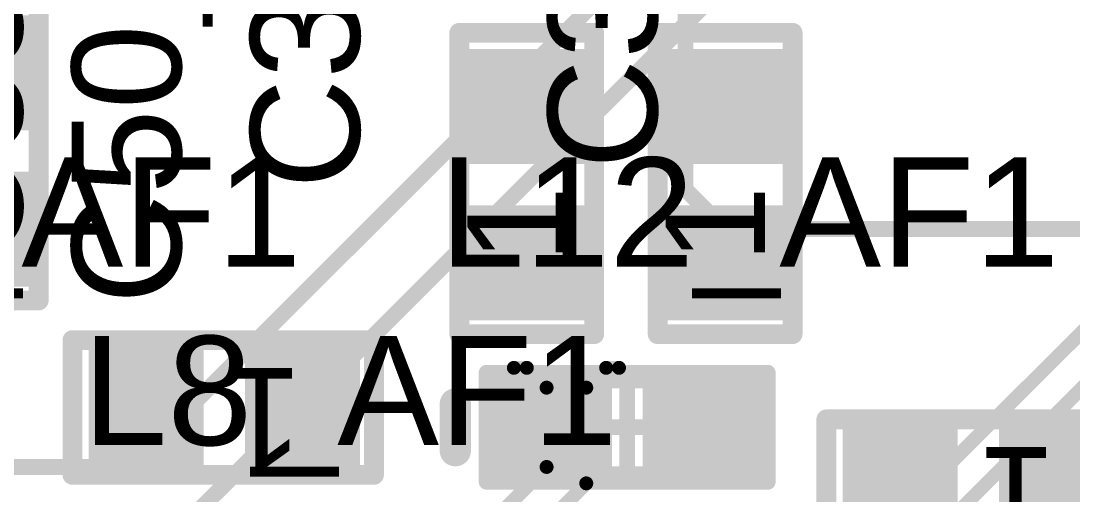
# Model space of a CAD drawing. Header units: inches. Extents: x -1.3 to 11.9, y -6.8 to 4.2.
# Drawn here: x 0.4275 to 0.6927, y 2.2029 to 2.3225 of the extents above; entities that cross this region are included whole.
import ezdxf

# ---------------------------------------------------------------- set-up
doc = ezdxf.new("R2010")
doc.units = ezdxf.units.IN
doc.header["$MEASUREMENT"] = 0
for name, color, linetype in [('07_SIG3', 216, 'Continuous'), ('14_SIG5', 136, 'Continuous'), ('ASSY_DWG_INFO', 56, 'Continuous'), ('FAB', 56, 'Continuous'), ('Mechanical 13', 56, 'Continuous'), ('POT_INFO', 56, 'Continuous'), ('TOP', 1, 'Continuous'), ('Top Overlay', 2, 'Continuous'), ('Top Paste', 8, 'Continuous'), ('Top Solder', 216, 'Continuous')]:
    doc.layers.add(name, color=color, linetype=linetype)
doc.styles.add('Arial', font='', dxfattribs={"height": 0.2})
doc.styles.get('Arial').set_extended_font_data('Arial')

# ---------------------------------------------------------------- blocks, each defined once
blk = doc.blocks.new('C0402_174')
at = {"layer": 'TOP'}
for points in [[(-0.031, -0.0125), (-0.031, 0.0125), (-0.006, 0.0125), (-0.006, -0.0125)], [(0.0084, -0.0125), (0.0084, 0.0125), (0.0334, 0.0125), (0.0334, -0.0125)]]:
    blk.add_hatch(color=1, dxfattribs=at).paths.add_polyline_path(points)
at = {"layer": 'Top Paste'}
for points in [[(-0.031, -0.0125), (-0.031, 0.0125), (-0.006, 0.0125), (-0.006, -0.0125)], [(0.0084, -0.0125), (0.0084, 0.0125), (0.0334, 0.0125), (0.0334, -0.0125)]]:
    blk.add_hatch(color=8, dxfattribs=at).paths.add_polyline_path(points)
at = {"layer": 'Top Solder'}
for points in [[(-0.033, -0.0145), (-0.033, 0.0145), (-0.004, 0.0145), (-0.004, -0.0145)], [(0.0064, -0.0145), (0.0064, 0.0145), (0.0354, 0.0145), (0.0354, -0.0145)]]:
    blk.add_hatch(color=216, dxfattribs=at).paths.add_polyline_path(points)
at = {"layer": 'ASSY_DWG_INFO'}
for points in [[(-0.0365, 0.017, 0.005, 0.005, 0), (-0.0365, -0.017, 0.005, 0.005, 0)], [(0.0395, 0.017, 0.005, 0.005, 0), (-0.0365, 0.017, 0.005, 0.005, 0)], [(0.0395, 0.017, 0.005, 0.005, 0), (0.0395, -0.017, 0.005, 0.005, 0)], [(0.0395, -0.017, 0.005, 0.005, 0), (-0.0365, -0.017, 0.005, 0.005, 0)]]:
    blk.add_lwpolyline(points, format="xyseb", dxfattribs=at)
for points in [[(-0.03775, 0.017, 0.0025, 0.0025, 1), (-0.03525, 0.017, 0.0025, 0.0025, 1)], [(-0.03775, 0.017, 0.0025, 0.0025, 1), (-0.03525, 0.017, 0.0025, 0.0025, 1)], [(0.03825, 0.017, 0.0025, 0.0025, 1), (0.04075, 0.017, 0.0025, 0.0025, 1)], [(0.03825, 0.017, 0.0025, 0.0025, 1), (0.04075, 0.017, 0.0025, 0.0025, 1)], [(-0.03775, -0.017, 0.0025, 0.0025, 1), (-0.03525, -0.017, 0.0025, 0.0025, 1)], [(-0.03775, -0.017, 0.0025, 0.0025, 1), (-0.03525, -0.017, 0.0025, 0.0025, 1)], [(0.03825, -0.017, 0.0025, 0.0025, 1), (0.04075, -0.017, 0.0025, 0.0025, 1)], [(0.03825, -0.017, 0.0025, 0.0025, 1), (0.04075, -0.017, 0.0025, 0.0025, 1)]]:
    blk.add_lwpolyline(points, format="xyseb", close=True, dxfattribs=at)
at = {"layer": 'Top Overlay'}
for points in [[(0.0365, 0.017, 0.005, 0.005, 0), (-0.0365, 0.017, 0.005, 0.005, 0)], [(-0.0365, 0.017, 0.005, 0.005, 0), (-0.0365, -0.017, 0.005, 0.005, 0)], [(0.0395, 0.017, 0.005, 0.005, 0), (0.0365, 0.017, 0.005, 0.005, 0)], [(0.0395, 0.017, 0.005, 0.005, 0), (0.0395, -0.017, 0.005, 0.005, 0)], [(0.0395, -0.017, 0.005, 0.005, 0), (-0.0365, -0.017, 0.005, 0.005, 0)]]:
    blk.add_lwpolyline(points, format="xyseb", dxfattribs=at)
for points in [[(-0.03775, 0.017, 0.0025, 0.0025, 1), (-0.03525, 0.017, 0.0025, 0.0025, 1)], [(-0.03775, 0.017, 0.0025, 0.0025, 1), (-0.03525, 0.017, 0.0025, 0.0025, 1)], [(0.03525, 0.017, 0.0025, 0.0025, 1), (0.03775, 0.017, 0.0025, 0.0025, 1)], [(0.03525, 0.017, 0.0025, 0.0025, 1), (0.03775, 0.017, 0.0025, 0.0025, 1)], [(0.03825, 0.017, 0.0025, 0.0025, 1), (0.04075, 0.017, 0.0025, 0.0025, 1)], [(0.03825, 0.017, 0.0025, 0.0025, 1), (0.04075, 0.017, 0.0025, 0.0025, 1)], [(-0.03775, -0.017, 0.0025, 0.0025, 1), (-0.03525, -0.017, 0.0025, 0.0025, 1)], [(-0.03775, -0.017, 0.0025, 0.0025, 1), (-0.03525, -0.017, 0.0025, 0.0025, 1)], [(0.03825, -0.017, 0.0025, 0.0025, 1), (0.04075, -0.017, 0.0025, 0.0025, 1)], [(0.03825, -0.017, 0.0025, 0.0025, 1), (0.04075, -0.017, 0.0025, 0.0025, 1)]]:
    blk.add_lwpolyline(points, format="xyseb", close=True, dxfattribs=at)
at = {"layer": 'FAB', "style": 'Arial'}
blk.add_text('1', height=0.025, dxfattribs=at).set_placement((-0.0185, -0.01))
blk = doc.blocks.new('C0402_205')
at = {"layer": 'TOP'}
for points in [[(-0.031, -0.0125), (-0.031, 0.0125), (-0.006, 0.0125), (-0.006, -0.0125)], [(0.0084, -0.0125), (0.0084, 0.0125), (0.0334, 0.0125), (0.0334, -0.0125)]]:
    blk.add_hatch(color=1, dxfattribs=at).paths.add_polyline_path(points)
at = {"layer": 'Top Paste'}
for points in [[(-0.031, -0.0125), (-0.031, 0.0125), (-0.006, 0.0125), (-0.006, -0.0125)], [(0.0084, -0.0125), (0.0084, 0.0125), (0.0334, 0.0125), (0.0334, -0.0125)]]:
    blk.add_hatch(color=8, dxfattribs=at).paths.add_polyline_path(points)
at = {"layer": 'Top Solder'}
for points in [[(-0.033, -0.0145), (-0.033, 0.0145), (-0.004, 0.0145), (-0.004, -0.0145)], [(0.0064, -0.0145), (0.0064, 0.0145), (0.0354, 0.0145), (0.0354, -0.0145)]]:
    blk.add_hatch(color=216, dxfattribs=at).paths.add_polyline_path(points)
at = {"layer": 'ASSY_DWG_INFO'}
for points in [[(-0.0365, 0.017, 0.005, 0.005, 0), (-0.0365, -0.017, 0.005, 0.005, 0)], [(0.0395, 0.017, 0.005, 0.005, 0), (-0.0365, 0.017, 0.005, 0.005, 0)], [(0.0395, 0.017, 0.005, 0.005, 0), (0.0395, -0.017, 0.005, 0.005, 0)], [(0.0395, -0.017, 0.005, 0.005, 0), (-0.0365, -0.017, 0.005, 0.005, 0)]]:
    blk.add_lwpolyline(points, format="xyseb", dxfattribs=at)
for points in [[(-0.03775, 0.017, 0.0025, 0.0025, 1), (-0.03525, 0.017, 0.0025, 0.0025, 1)], [(-0.03775, 0.017, 0.0025, 0.0025, 1), (-0.03525, 0.017, 0.0025, 0.0025, 1)], [(0.03825, 0.017, 0.0025, 0.0025, 1), (0.04075, 0.017, 0.0025, 0.0025, 1)], [(0.03825, 0.017, 0.0025, 0.0025, 1), (0.04075, 0.017, 0.0025, 0.0025, 1)], [(-0.03775, -0.017, 0.0025, 0.0025, 1), (-0.03525, -0.017, 0.0025, 0.0025, 1)], [(-0.03775, -0.017, 0.0025, 0.0025, 1), (-0.03525, -0.017, 0.0025, 0.0025, 1)], [(0.03825, -0.017, 0.0025, 0.0025, 1), (0.04075, -0.017, 0.0025, 0.0025, 1)], [(0.03825, -0.017, 0.0025, 0.0025, 1), (0.04075, -0.017, 0.0025, 0.0025, 1)]]:
    blk.add_lwpolyline(points, format="xyseb", close=True, dxfattribs=at)
at = {"layer": 'Top Overlay'}
for points in [[(0.0365, 0.017, 0.005, 0.005, 0), (-0.0365, 0.017, 0.005, 0.005, 0)], [(-0.0365, 0.017, 0.005, 0.005, 0), (-0.0365, -0.017, 0.005, 0.005, 0)], [(0.0395, 0.017, 0.005, 0.005, 0), (0.0365, 0.017, 0.005, 0.005, 0)], [(0.0395, 0.017, 0.005, 0.005, 0), (0.0395, -0.017, 0.005, 0.005, 0)], [(0.0395, -0.017, 0.005, 0.005, 0), (-0.0365, -0.017, 0.005, 0.005, 0)]]:
    blk.add_lwpolyline(points, format="xyseb", dxfattribs=at)
for points in [[(-0.03775, 0.017, 0.0025, 0.0025, 1), (-0.03525, 0.017, 0.0025, 0.0025, 1)], [(-0.03775, 0.017, 0.0025, 0.0025, 1), (-0.03525, 0.017, 0.0025, 0.0025, 1)], [(0.03525, 0.017, 0.0025, 0.0025, 1), (0.03775, 0.017, 0.0025, 0.0025, 1)], [(0.03525, 0.017, 0.0025, 0.0025, 1), (0.03775, 0.017, 0.0025, 0.0025, 1)], [(0.03825, 0.017, 0.0025, 0.0025, 1), (0.04075, 0.017, 0.0025, 0.0025, 1)], [(0.03825, 0.017, 0.0025, 0.0025, 1), (0.04075, 0.017, 0.0025, 0.0025, 1)], [(-0.03775, -0.017, 0.0025, 0.0025, 1), (-0.03525, -0.017, 0.0025, 0.0025, 1)], [(-0.03775, -0.017, 0.0025, 0.0025, 1), (-0.03525, -0.017, 0.0025, 0.0025, 1)], [(0.03825, -0.017, 0.0025, 0.0025, 1), (0.04075, -0.017, 0.0025, 0.0025, 1)], [(0.03825, -0.017, 0.0025, 0.0025, 1), (0.04075, -0.017, 0.0025, 0.0025, 1)]]:
    blk.add_lwpolyline(points, format="xyseb", close=True, dxfattribs=at)
at = {"layer": 'FAB', "style": 'Arial'}
blk.add_text('1', height=0.025, dxfattribs=at).set_placement((-0.0185, -0.01))
blk = doc.blocks.new('C0402_221')
at = {"layer": 'TOP'}
for points in [[(-0.031, -0.0125), (-0.031, 0.0125), (-0.006, 0.0125), (-0.006, -0.0125)], [(0.0084, -0.0125), (0.0084, 0.0125), (0.0334, 0.0125), (0.0334, -0.0125)]]:
    blk.add_hatch(color=1, dxfattribs=at).paths.add_polyline_path(points)
at = {"layer": 'Top Paste'}
for points in [[(-0.031, -0.0125), (-0.031, 0.0125), (-0.006, 0.0125), (-0.006, -0.0125)], [(0.0084, -0.0125), (0.0084, 0.0125), (0.0334, 0.0125), (0.0334, -0.0125)]]:
    blk.add_hatch(color=8, dxfattribs=at).paths.add_polyline_path(points)
at = {"layer": 'Top Solder'}
for points in [[(-0.033, -0.0145), (-0.033, 0.0145), (-0.004, 0.0145), (-0.004, -0.0145)], [(0.0064, -0.0145), (0.0064, 0.0145), (0.0354, 0.0145), (0.0354, -0.0145)]]:
    blk.add_hatch(color=216, dxfattribs=at).paths.add_polyline_path(points)
at = {"layer": 'ASSY_DWG_INFO'}
for points in [[(-0.0365, 0.017, 0.005, 0.005, 0), (-0.0365, -0.017, 0.005, 0.005, 0)], [(-0.0365, 0.017, 0.005, 0.005, 0), (0.0395, 0.017, 0.005, 0.005, 0)], [(0.0395, 0.017, 0.005, 0.005, 0), (0.0395, -0.017, 0.005, 0.005, 0)], [(-0.0365, -0.017, 0.005, 0.005, 0), (0.0395, -0.017, 0.005, 0.005, 0)]]:
    blk.add_lwpolyline(points, format="xyseb", dxfattribs=at)
for points in [[(-0.03775, 0.017, 0.0025, 0.0025, 1), (-0.03525, 0.017, 0.0025, 0.0025, 1)], [(-0.03775, 0.017, 0.0025, 0.0025, 1), (-0.03525, 0.017, 0.0025, 0.0025, 1)], [(0.03825, 0.017, 0.0025, 0.0025, 1), (0.04075, 0.017, 0.0025, 0.0025, 1)], [(0.03825, 0.017, 0.0025, 0.0025, 1), (0.04075, 0.017, 0.0025, 0.0025, 1)], [(-0.03775, -0.017, 0.0025, 0.0025, 1), (-0.03525, -0.017, 0.0025, 0.0025, 1)], [(-0.03775, -0.017, 0.0025, 0.0025, 1), (-0.03525, -0.017, 0.0025, 0.0025, 1)], [(0.03825, -0.017, 0.0025, 0.0025, 1), (0.04075, -0.017, 0.0025, 0.0025, 1)], [(0.03825, -0.017, 0.0025, 0.0025, 1), (0.04075, -0.017, 0.0025, 0.0025, 1)]]:
    blk.add_lwpolyline(points, format="xyseb", close=True, dxfattribs=at)
at = {"layer": 'Top Overlay'}
for points in [[(-0.0365, 0.017, 0.005, 0.005, 0), (0.0365, 0.017, 0.005, 0.005, 0)], [(-0.0365, 0.017, 0.005, 0.005, 0), (-0.0365, -0.017, 0.005, 0.005, 0)], [(0.0365, 0.017, 0.005, 0.005, 0), (0.0395, 0.017, 0.005, 0.005, 0)], [(0.0395, 0.017, 0.005, 0.005, 0), (0.0395, -0.017, 0.005, 0.005, 0)], [(-0.0365, -0.017, 0.005, 0.005, 0), (0.0395, -0.017, 0.005, 0.005, 0)]]:
    blk.add_lwpolyline(points, format="xyseb", dxfattribs=at)
for points in [[(-0.03775, 0.017, 0.0025, 0.0025, 1), (-0.03525, 0.017, 0.0025, 0.0025, 1)], [(-0.03775, 0.017, 0.0025, 0.0025, 1), (-0.03525, 0.017, 0.0025, 0.0025, 1)], [(0.03525, 0.017, 0.0025, 0.0025, 1), (0.03775, 0.017, 0.0025, 0.0025, 1)], [(0.03525, 0.017, 0.0025, 0.0025, 1), (0.03775, 0.017, 0.0025, 0.0025, 1)], [(0.03825, 0.017, 0.0025, 0.0025, 1), (0.04075, 0.017, 0.0025, 0.0025, 1)], [(0.03825, 0.017, 0.0025, 0.0025, 1), (0.04075, 0.017, 0.0025, 0.0025, 1)], [(-0.03775, -0.017, 0.0025, 0.0025, 1), (-0.03525, -0.017, 0.0025, 0.0025, 1)], [(-0.03775, -0.017, 0.0025, 0.0025, 1), (-0.03525, -0.017, 0.0025, 0.0025, 1)], [(0.03825, -0.017, 0.0025, 0.0025, 1), (0.04075, -0.017, 0.0025, 0.0025, 1)], [(0.03825, -0.017, 0.0025, 0.0025, 1), (0.04075, -0.017, 0.0025, 0.0025, 1)]]:
    blk.add_lwpolyline(points, format="xyseb", close=True, dxfattribs=at)
at = {"layer": 'FAB', "style": 'Arial'}
blk.add_text('1', height=0.025, dxfattribs=at).set_placement((-0.0185, -0.01))
blk = doc.blocks.new('C0402_225')
at = {"layer": 'TOP'}
for points in [[(-0.031, -0.0125), (-0.031, 0.0125), (-0.006, 0.0125), (-0.006, -0.0125)], [(0.0084, -0.0125), (0.0084, 0.0125), (0.0334, 0.0125), (0.0334, -0.0125)]]:
    blk.add_hatch(color=1, dxfattribs=at).paths.add_polyline_path(points)
at = {"layer": 'Top Paste'}
for points in [[(-0.031, -0.0125), (-0.031, 0.0125), (-0.006, 0.0125), (-0.006, -0.0125)], [(0.0084, -0.0125), (0.0084, 0.0125), (0.0334, 0.0125), (0.0334, -0.0125)]]:
    blk.add_hatch(color=8, dxfattribs=at).paths.add_polyline_path(points)
at = {"layer": 'Top Solder'}
for points in [[(-0.033, -0.0145), (-0.033, 0.0145), (-0.004, 0.0145), (-0.004, -0.0145)], [(0.0064, -0.0145), (0.0064, 0.0145), (0.0354, 0.0145), (0.0354, -0.0145)]]:
    blk.add_hatch(color=216, dxfattribs=at).paths.add_polyline_path(points)
at = {"layer": 'ASSY_DWG_INFO'}
for points in [[(-0.0365, 0.017, 0.005, 0.005, 0), (-0.0365, -0.017, 0.005, 0.005, 0)], [(-0.0365, 0.017, 0.005, 0.005, 0), (0.0395, 0.017, 0.005, 0.005, 0)], [(0.0395, 0.017, 0.005, 0.005, 0), (0.0395, -0.017, 0.005, 0.005, 0)], [(-0.0365, -0.017, 0.005, 0.005, 0), (0.0395, -0.017, 0.005, 0.005, 0)]]:
    blk.add_lwpolyline(points, format="xyseb", dxfattribs=at)
for points in [[(-0.03775, 0.017, 0.0025, 0.0025, 1), (-0.03525, 0.017, 0.0025, 0.0025, 1)], [(-0.03775, 0.017, 0.0025, 0.0025, 1), (-0.03525, 0.017, 0.0025, 0.0025, 1)], [(0.03825, 0.017, 0.0025, 0.0025, 1), (0.04075, 0.017, 0.0025, 0.0025, 1)], [(0.03825, 0.017, 0.0025, 0.0025, 1), (0.04075, 0.017, 0.0025, 0.0025, 1)], [(-0.03775, -0.017, 0.0025, 0.0025, 1), (-0.03525, -0.017, 0.0025, 0.0025, 1)], [(-0.03775, -0.017, 0.0025, 0.0025, 1), (-0.03525, -0.017, 0.0025, 0.0025, 1)], [(0.03825, -0.017, 0.0025, 0.0025, 1), (0.04075, -0.017, 0.0025, 0.0025, 1)], [(0.03825, -0.017, 0.0025, 0.0025, 1), (0.04075, -0.017, 0.0025, 0.0025, 1)]]:
    blk.add_lwpolyline(points, format="xyseb", close=True, dxfattribs=at)
at = {"layer": 'Top Overlay'}
for points in [[(-0.0365, 0.017, 0.005, 0.005, 0), (0.0365, 0.017, 0.005, 0.005, 0)], [(-0.0365, 0.017, 0.005, 0.005, 0), (-0.0365, -0.017, 0.005, 0.005, 0)], [(0.0365, 0.017, 0.005, 0.005, 0), (0.0395, 0.017, 0.005, 0.005, 0)], [(0.0395, 0.017, 0.005, 0.005, 0), (0.0395, -0.017, 0.005, 0.005, 0)], [(-0.0365, -0.017, 0.005, 0.005, 0), (0.0395, -0.017, 0.005, 0.005, 0)]]:
    blk.add_lwpolyline(points, format="xyseb", dxfattribs=at)
for points in [[(-0.03775, 0.017, 0.0025, 0.0025, 1), (-0.03525, 0.017, 0.0025, 0.0025, 1)], [(-0.03775, 0.017, 0.0025, 0.0025, 1), (-0.03525, 0.017, 0.0025, 0.0025, 1)], [(0.03525, 0.017, 0.0025, 0.0025, 1), (0.03775, 0.017, 0.0025, 0.0025, 1)], [(0.03525, 0.017, 0.0025, 0.0025, 1), (0.03775, 0.017, 0.0025, 0.0025, 1)], [(0.03825, 0.017, 0.0025, 0.0025, 1), (0.04075, 0.017, 0.0025, 0.0025, 1)], [(0.03825, 0.017, 0.0025, 0.0025, 1), (0.04075, 0.017, 0.0025, 0.0025, 1)], [(-0.03775, -0.017, 0.0025, 0.0025, 1), (-0.03525, -0.017, 0.0025, 0.0025, 1)], [(-0.03775, -0.017, 0.0025, 0.0025, 1), (-0.03525, -0.017, 0.0025, 0.0025, 1)], [(0.03825, -0.017, 0.0025, 0.0025, 1), (0.04075, -0.017, 0.0025, 0.0025, 1)], [(0.03825, -0.017, 0.0025, 0.0025, 1), (0.04075, -0.017, 0.0025, 0.0025, 1)]]:
    blk.add_lwpolyline(points, format="xyseb", close=True, dxfattribs=at)
at = {"layer": 'FAB', "style": 'Arial'}
blk.add_text('1', height=0.025, dxfattribs=at).set_placement((-0.0185, -0.01))
blk = doc.blocks.new('C0402_227')
at = {"layer": 'TOP'}
for points in [[(-0.031, -0.0125), (-0.031, 0.0125), (-0.006, 0.0125), (-0.006, -0.0125)], [(0.0084, -0.0125), (0.0084, 0.0125), (0.0334, 0.0125), (0.0334, -0.0125)]]:
    blk.add_hatch(color=1, dxfattribs=at).paths.add_polyline_path(points)
at = {"layer": 'Top Paste'}
for points in [[(-0.031, -0.0125), (-0.031, 0.0125), (-0.006, 0.0125), (-0.006, -0.0125)], [(0.0084, -0.0125), (0.0084, 0.0125), (0.0334, 0.0125), (0.0334, -0.0125)]]:
    blk.add_hatch(color=8, dxfattribs=at).paths.add_polyline_path(points)
at = {"layer": 'Top Solder'}
for points in [[(-0.033, -0.0145), (-0.033, 0.0145), (-0.004, 0.0145), (-0.004, -0.0145)], [(0.0064, -0.0145), (0.0064, 0.0145), (0.0354, 0.0145), (0.0354, -0.0145)]]:
    blk.add_hatch(color=216, dxfattribs=at).paths.add_polyline_path(points)
at = {"layer": 'ASSY_DWG_INFO'}
for points in [[(-0.0365, 0.017, 0.005, 0.005, 0), (-0.0365, -0.017, 0.005, 0.005, 0)], [(-0.0365, 0.017, 0.005, 0.005, 0), (0.0395, 0.017, 0.005, 0.005, 0)], [(0.0395, 0.017, 0.005, 0.005, 0), (0.0395, -0.017, 0.005, 0.005, 0)], [(-0.0365, -0.017, 0.005, 0.005, 0), (0.0395, -0.017, 0.005, 0.005, 0)]]:
    blk.add_lwpolyline(points, format="xyseb", dxfattribs=at)
for points in [[(-0.03775, 0.017, 0.0025, 0.0025, 1), (-0.03525, 0.017, 0.0025, 0.0025, 1)], [(-0.03775, 0.017, 0.0025, 0.0025, 1), (-0.03525, 0.017, 0.0025, 0.0025, 1)], [(0.03825, 0.017, 0.0025, 0.0025, 1), (0.04075, 0.017, 0.0025, 0.0025, 1)], [(0.03825, 0.017, 0.0025, 0.0025, 1), (0.04075, 0.017, 0.0025, 0.0025, 1)], [(-0.03775, -0.017, 0.0025, 0.0025, 1), (-0.03525, -0.017, 0.0025, 0.0025, 1)], [(-0.03775, -0.017, 0.0025, 0.0025, 1), (-0.03525, -0.017, 0.0025, 0.0025, 1)], [(0.03825, -0.017, 0.0025, 0.0025, 1), (0.04075, -0.017, 0.0025, 0.0025, 1)], [(0.03825, -0.017, 0.0025, 0.0025, 1), (0.04075, -0.017, 0.0025, 0.0025, 1)]]:
    blk.add_lwpolyline(points, format="xyseb", close=True, dxfattribs=at)
at = {"layer": 'Top Overlay'}
for points in [[(-0.0365, 0.017, 0.005, 0.005, 0), (0.0365, 0.017, 0.005, 0.005, 0)], [(-0.0365, 0.017, 0.005, 0.005, 0), (-0.0365, -0.017, 0.005, 0.005, 0)], [(0.0365, 0.017, 0.005, 0.005, 0), (0.0395, 0.017, 0.005, 0.005, 0)], [(0.0395, 0.017, 0.005, 0.005, 0), (0.0395, -0.017, 0.005, 0.005, 0)], [(-0.0365, -0.017, 0.005, 0.005, 0), (0.0395, -0.017, 0.005, 0.005, 0)]]:
    blk.add_lwpolyline(points, format="xyseb", dxfattribs=at)
for points in [[(-0.03775, 0.017, 0.0025, 0.0025, 1), (-0.03525, 0.017, 0.0025, 0.0025, 1)], [(-0.03775, 0.017, 0.0025, 0.0025, 1), (-0.03525, 0.017, 0.0025, 0.0025, 1)], [(0.03525, 0.017, 0.0025, 0.0025, 1), (0.03775, 0.017, 0.0025, 0.0025, 1)], [(0.03525, 0.017, 0.0025, 0.0025, 1), (0.03775, 0.017, 0.0025, 0.0025, 1)], [(0.03825, 0.017, 0.0025, 0.0025, 1), (0.04075, 0.017, 0.0025, 0.0025, 1)], [(0.03825, 0.017, 0.0025, 0.0025, 1), (0.04075, 0.017, 0.0025, 0.0025, 1)], [(-0.03775, -0.017, 0.0025, 0.0025, 1), (-0.03525, -0.017, 0.0025, 0.0025, 1)], [(-0.03775, -0.017, 0.0025, 0.0025, 1), (-0.03525, -0.017, 0.0025, 0.0025, 1)], [(0.03825, -0.017, 0.0025, 0.0025, 1), (0.04075, -0.017, 0.0025, 0.0025, 1)], [(0.03825, -0.017, 0.0025, 0.0025, 1), (0.04075, -0.017, 0.0025, 0.0025, 1)]]:
    blk.add_lwpolyline(points, format="xyseb", close=True, dxfattribs=at)
at = {"layer": 'FAB', "style": 'Arial'}
blk.add_text('1', height=0.025, dxfattribs=at).set_placement((-0.0185, -0.01))
blk = doc.blocks.new('0402_A_363')
at = {"layer": 'TOP'}
for points in [[(-0.0315, -0.00984), (-0.0315, 0.00984), (-0.00787, 0.00984), (-0.00787, -0.00984)], [(0.00787, -0.00984), (0.00787, 0.00984), (0.0315, 0.00984), (0.0315, -0.00984)]]:
    blk.add_hatch(color=1, dxfattribs=at).paths.add_polyline_path(points)
at = {"layer": 'Top Paste'}
for points in [[(-0.0315, -0.00984), (-0.0315, 0.00984), (-0.00787, 0.00984), (-0.00787, -0.00984)], [(0.00787, -0.00984), (0.00787, 0.00984), (0.0315, 0.00984), (0.0315, -0.00984)]]:
    blk.add_hatch(color=8, dxfattribs=at).paths.add_polyline_path(points)
at = {"layer": 'Top Solder'}
for points in [[(-0.0355, -0.01384), (-0.0355, 0.01384), (-0.00387, 0.01384), (-0.00387, -0.01384)], [(0.00387, -0.01384), (0.00387, 0.01384), (0.0355, 0.01384), (0.0355, -0.01384)]]:
    blk.add_hatch(color=216, dxfattribs=at).paths.add_polyline_path(points)
at = {"layer": 'Mechanical 13'}
for points in [[(-0.02165, 0.01181, 0.00394, 0.00394, 0), (0.02165, 0.01181, 0.00394, 0.00394, 0)], [(-0.02165, -0.01181, 0.00394, 0.00394, 0), (-0.02165, 0.01181, 0.00394, 0.00394, 0)], [(0.02165, -0.01181, 0.00394, 0.00394, 0), (0.02165, 0.01181, 0.00394, 0.00394, 0)], [(-0.02165, -0.01181, 0.00394, 0.00394, 0), (0.02165, -0.01181, 0.00394, 0.00394, 0)]]:
    blk.add_lwpolyline(points, format="xyseb", dxfattribs=at)
for points in [[(-0.02264, 0.01181, 0.00197, 0.00197, 1), (-0.02067, 0.01181, 0.00197, 0.00197, 1)], [(-0.02264, 0.01181, 0.00197, 0.00197, 1), (-0.02067, 0.01181, 0.00197, 0.00197, 1)], [(0.02067, 0.01181, 0.00197, 0.00197, 1), (0.02264, 0.01181, 0.00197, 0.00197, 1)], [(0.02067, 0.01181, 0.00197, 0.00197, 1), (0.02264, 0.01181, 0.00197, 0.00197, 1)], [(-0.02264, -0.01181, 0.00197, 0.00197, 1), (-0.02067, -0.01181, 0.00197, 0.00197, 1)], [(-0.02264, -0.01181, 0.00197, 0.00197, 1), (-0.02067, -0.01181, 0.00197, 0.00197, 1)], [(0.02067, -0.01181, 0.00197, 0.00197, 1), (0.02264, -0.01181, 0.00197, 0.00197, 1)], [(0.02067, -0.01181, 0.00197, 0.00197, 1), (0.02264, -0.01181, 0.00197, 0.00197, 1)]]:
    blk.add_lwpolyline(points, format="xyseb", close=True, dxfattribs=at)
at = {"layer": 'POT_INFO'}
for points in [[(-0.03543, 0.01378, 0.00394, 0.00394, 0), (0.03543, 0.01378, 0.00394, 0.00394, 0)], [(-0.03543, -0.01378, 0.00394, 0.00394, 0), (-0.03543, 0.01378, 0.00394, 0.00394, 0)], [(0, -0.01181, 0.00394, 0.00394, 0), (0, 0.01181, 0.00394, 0.00394, 0)], [(0.03543, -0.01378, 0.00394, 0.00394, 0), (0.03543, 0.01378, 0.00394, 0.00394, 0)], [(-0.01181, 0, 0.00394, 0.00394, 0), (0.01181, 0, 0.00394, 0.00394, 0)], [(-0.03543, -0.01378, 0.00394, 0.00394, 0), (0.03543, -0.01378, 0.00394, 0.00394, 0)]]:
    blk.add_lwpolyline(points, format="xyseb", dxfattribs=at)
for points in [[(-0.03642, 0.01378, 0.00197, 0.00197, 1), (-0.03445, 0.01378, 0.00197, 0.00197, 1)], [(-0.03642, 0.01378, 0.00197, 0.00197, 1), (-0.03445, 0.01378, 0.00197, 0.00197, 1)], [(-0.00098, 0.01181, 0.00197, 0.00197, 1), (0.00098, 0.01181, 0.00197, 0.00197, 1)], [(0.03445, 0.01378, 0.00197, 0.00197, 1), (0.03642, 0.01378, 0.00197, 0.00197, 1)], [(0.03445, 0.01378, 0.00197, 0.00197, 1), (0.03642, 0.01378, 0.00197, 0.00197, 1)], [(-0.0128, 0, 0.00197, 0.00197, 1), (-0.01083, 0, 0.00197, 0.00197, 1)], [(0.01083, 0, 0.00197, 0.00197, 1), (0.0128, 0, 0.00197, 0.00197, 1)], [(-0.00098, -0.01181, 0.00197, 0.00197, 1), (0.00098, -0.01181, 0.00197, 0.00197, 1)], [(-0.03642, -0.01378, 0.00197, 0.00197, 1), (-0.03445, -0.01378, 0.00197, 0.00197, 1)], [(-0.03642, -0.01378, 0.00197, 0.00197, 1), (-0.03445, -0.01378, 0.00197, 0.00197, 1)], [(0.03445, -0.01378, 0.00197, 0.00197, 1), (0.03642, -0.01378, 0.00197, 0.00197, 1)], [(0.03445, -0.01378, 0.00197, 0.00197, 1), (0.03642, -0.01378, 0.00197, 0.00197, 1)]]:
    blk.add_lwpolyline(points, format="xyseb", close=True, dxfattribs=at)
at = {"layer": 'Top Overlay'}
blk.add_lwpolyline([(-0.04331, -0.00591, 0.00787, 0.00787, 0), (-0.04331, 0.00591, 0.00787, 0.00787, 0)], format="xyseb", dxfattribs=at)
for points in [[(-0.04528, 0.00591, 0.00394, 0.00394, 1), (-0.04134, 0.00591, 0.00394, 0.00394, 1)], [(-0.04528, -0.00591, 0.00394, 0.00394, 1), (-0.04134, -0.00591, 0.00394, 0.00394, 1)]]:
    blk.add_lwpolyline(points, format="xyseb", close=True, dxfattribs=at)

msp = doc.modelspace()

# ---------------------------------------------------------------- linework, layer by layer
at = {"layer": '07_SIG3'}
for points in [[(0.595, 2.28, 0.004, 0.004, 0), (0.595, 2.36, 0.004, 0.004, 0)], [(0.31186, 1.861, 0.0035, 0.0035, 0), (0.70586, 2.255, 0.0035, 0.0035, 0)], [(0.316, 1.851, 0.0035, 0.0035, 0), (0.71, 2.245, 0.0035, 0.0035, 0)], [(0.55175, 2.235, 0.0035, 0.0035, 0), (0.555, 2.235, 0.0035, 0.0035, 0)], [(0.555, 2.235, 0.0035, 0.0035, 0), (0.56, 2.23, 0.0035, 0.0035, 0)], [(0.57, 2.23, 0.0035, 0.0035, 0), (0.575, 2.235, 0.0035, 0.0035, 0)], [(0.575, 2.235, 0.0035, 0.0035, 0), (0.57825, 2.235, 0.0035, 0.0035, 0)], [(0.56, 2.21, 0.0035, 0.0035, 0), (0.56, 2.23, 0.0035, 0.0035, 0)], [(0.57, 2.20586, 0.0035, 0.0035, 0), (0.57, 2.23, 0.0035, 0.0035, 0)], [(0.55, 2.2, 0.0035, 0.0035, 0), (0.56, 2.21, 0.0035, 0.0035, 0)], [(0.55414, 2.19, 0.0035, 0.0035, 0), (0.57, 2.20586, 0.0035, 0.0035, 0)]]:
    msp.add_lwpolyline(points, format="xyseb", dxfattribs=at)
for points in [[(0.594, 2.28, 0.002, 0.002, 1), (0.596, 2.28, 0.002, 0.002, 1)], [(0.55088, 2.235, 0.00175, 0.00175, 1), (0.55263, 2.235, 0.00175, 0.00175, 1)], [(0.55412, 2.235, 0.00175, 0.00175, 1), (0.55588, 2.235, 0.00175, 0.00175, 1)], [(0.55412, 2.235, 0.00175, 0.00175, 1), (0.55588, 2.235, 0.00175, 0.00175, 1)], [(0.57412, 2.235, 0.00175, 0.00175, 1), (0.57588, 2.235, 0.00175, 0.00175, 1)], [(0.57412, 2.235, 0.00175, 0.00175, 1), (0.57588, 2.235, 0.00175, 0.00175, 1)], [(0.57737, 2.235, 0.00175, 0.00175, 1), (0.57913, 2.235, 0.00175, 0.00175, 1)], [(0.55912, 2.23, 0.00175, 0.00175, 1), (0.56088, 2.23, 0.00175, 0.00175, 1)], [(0.55912, 2.23, 0.00175, 0.00175, 1), (0.56088, 2.23, 0.00175, 0.00175, 1)], [(0.56912, 2.23, 0.00175, 0.00175, 1), (0.57088, 2.23, 0.00175, 0.00175, 1)], [(0.56912, 2.23, 0.00175, 0.00175, 1), (0.57088, 2.23, 0.00175, 0.00175, 1)], [(0.55912, 2.21, 0.00175, 0.00175, 1), (0.56088, 2.21, 0.00175, 0.00175, 1)], [(0.55912, 2.21, 0.00175, 0.00175, 1), (0.56088, 2.21, 0.00175, 0.00175, 1)], [(0.56912, 2.20586, 0.00175, 0.00175, 1), (0.57088, 2.20586, 0.00175, 0.00175, 1)], [(0.56912, 2.20586, 0.00175, 0.00175, 1), (0.57088, 2.20586, 0.00175, 0.00175, 1)]]:
    msp.add_lwpolyline(points, format="xyseb", close=True, dxfattribs=at)
at = {"layer": '14_SIG5'}
for points in [[(0.455, 2.21, 0.004, 0.004, 0), (0.965, 2.72, 0.004, 0.004, 0)], [(0.46328, 2.19, 0.004, 0.004, 0), (0.985, 2.71172, 0.004, 0.004, 0)], [(0.595, 2.28, 0.004, 0.004, 0), (0.605, 2.27, 0.004, 0.004, 0)], [(0.605, 2.27, 0.004, 0.004, 0), (0.92803, 2.27, 0.004, 0.004, 0)], [(0.23172, 2.21, 0.004, 0.004, 0), (0.455, 2.21, 0.004, 0.004, 0)]]:
    msp.add_lwpolyline(points, format="xyseb", dxfattribs=at)
for points in [[(0.594, 2.28, 0.002, 0.002, 1), (0.596, 2.28, 0.002, 0.002, 1)], [(0.604, 2.27, 0.002, 0.002, 1), (0.606, 2.27, 0.002, 0.002, 1)], [(0.604, 2.27, 0.002, 0.002, 1), (0.606, 2.27, 0.002, 0.002, 1)], [(0.454, 2.21, 0.002, 0.002, 1), (0.456, 2.21, 0.002, 0.002, 1)], [(0.454, 2.21, 0.002, 0.002, 1), (0.456, 2.21, 0.002, 0.002, 1)]]:
    msp.add_lwpolyline(points, format="xyseb", close=True, dxfattribs=at)

# ---------------------------------------------------------------- block references
for name, p, rotation in [('C0402_227', (0.415, 2.2885), 90), ('C0402_225', (0.555, 2.28), 90), ('C0402_221', (0.605, 2.28), 90), ('C0402_205', (0.48, 2.225), 180), ('C0402_174', (0.67, 2.205), 180)]:
    msp.add_blockref(name, p, dxfattribs=dict(rotation=rotation))
msp.add_blockref('0402_A_363', (0.58031, 2.22))

# ---------------------------------------------------------------- texts
at = {"layer": 'Top Overlay', "style": 'Arial'}
for s, p in [('C36_AF1', (0.58788, 2.28511)), ('C35_AF1', (0.51288, 2.28011)), ('C33_AF1', (0.42788, 2.26101)), ('C50_AF1', (0.46788, 2.25101))]:
    msp.add_text(s, height=0.027559, rotation=90, dxfattribs=at).set_placement(p)
for s, p in [('L11_AF1', (0.342, 2.26051)), ('L12_AF1', (0.533, 2.26051)), ('L8_AF1', (0.443, 2.21551))]:
    msp.add_text(s, height=0.027559, dxfattribs=at).set_placement(p)

doc.saveas('drawing.dxf')
